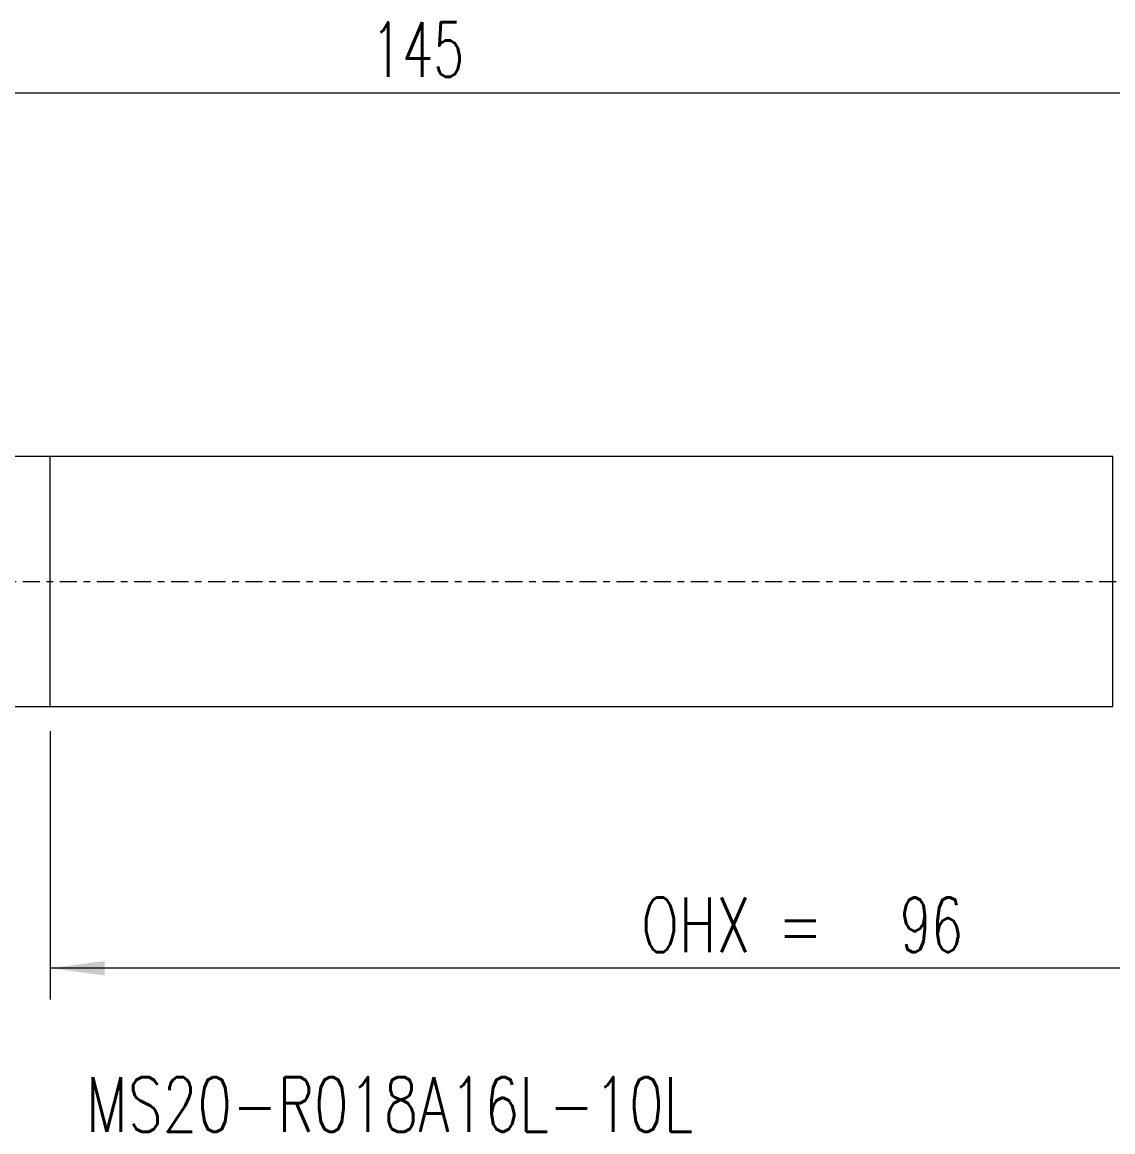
# Model space of a CAD drawing. Header units: millimetres. Extents: x -22 to 156, y -35 to 36.
# Drawn here: x 47.2 to 117, y -35.2 to 35.8 of the extents above; entities that cross this region are included whole.
import ezdxf

# ---------------------------------------------------------------- set-up
doc = ezdxf.new("R2010")
doc.units = ezdxf.units.MM
doc.linetypes.add('CENTER', pattern=[47.5, 22, -8.5, 8.5, -8.5])
for name, color, linetype in [('1', 4, 'Continuous'), ('SK1', 4, 'Continuous'), ('SK2', 7, 'Continuous'), ('SK4', 2, 'CENTER'), ('SK6', 5, 'Continuous')]:
    doc.layers.add(name, color=color, linetype=linetype)
doc.styles.add('iso_b_vert', font='simplex.shx')
doc.dimstyles.get("Standard").update_dxf_attribs({"dimtxt": 0.18, "dimasz": 0.18, "dimexe": 0.18, "dimexo": 0.0625, "dimgap": 0.09, "dimtad": 1, "dimzin": 0, "dimdsep": 52, "dimtxsty": 'Standard', "dimcen": 0.09, "dimadec": 0, "dimazin": 0, "dimtfac": 1, "dimtdec": 4, "dimtofl": 0, "dimtmove": 0, "dimatfit": 3, "dimfxl": 1, "dimtolj": 1, "dimtzin": 0, "dimarcsym": 0})

# ---------------------------------------------------------------- blocks, each defined once
blk = doc.blocks.new('_U1')
at = {"layer": 'SK2', "lineweight": 13}
for p, q in [((49, -9.58475), (49, -26.75)), ((145, -10.5875), (145, -26.75)), ((145, -24.75), (49, -24.75))]:
    blk.add_line(p, q, dxfattribs=at)
at = {"layer": 'SK2', "lineweight": 18}
for points in [[(49, -24.75), (52.499998, -24.289216), (52.500002, -25.210784)], [(145, -24.75), (141.500002, -25.210784), (141.499998, -24.289216)]]:
    blk.add_solid(points, dxfattribs=at)
at = {"layer": 'SK2', "lineweight": 18, "char_height": 3.5, "attachment_point": 7, "line_spacing_factor": 1.084337, "style": 'iso_b_vert'}
for s, insert in [('\\W0.7298;OHX =', (86.824501, -23.717366)), ('\\W0.6740;96', (103.365566, -23.717366))]:
    blk.add_mtext(s, dxfattribs=dict(at, insert=insert))

msp = doc.modelspace()

# ---------------------------------------------------------------- linework, layer by layer
at = {"layer": '1', "lineweight": 18}
for p, q in [((49, -7.997), (49, 7.997)), ((117, 7.997), (49, 7.997)), ((117, -7.997), (117, 7.997)), ((49, -7.997), (117, -7.997))]:
    msp.add_line(p, q, dxfattribs=at)
msp.add_point((49, 0), dxfattribs=at)
at = {"layer": 'SK1', "lineweight": 18}
for p, q in [((49, 7.997), (1, 7.997)), ((49, -7.997), (49, 7.997)), ((1, -7.997), (49, -7.997))]:
    msp.add_line(p, q, dxfattribs=at)
at = {"layer": 'SK2', "lineweight": 18}
msp.add_line((145, 31.25), (0, 31.25), dxfattribs=at)
at = {"layer": 'SK4', "lineweight": 18, "ltscale": 0.05}
msp.add_line((-5, 0), (150, 0), dxfattribs=at)

# ---------------------------------------------------------------- texts
at = {"layer": 'SK2', "lineweight": 18, "insert": (69.54, 32.283), "char_height": 3.5, "attachment_point": 7, "line_spacing_factor": 1.084337, "style": 'iso_b_vert'}
msp.add_mtext('\\W0.6620;145', dxfattribs=at)
at = {"layer": 'SK6', "lineweight": 18, "insert": (51.304, -35.217), "char_height": 3.5, "attachment_point": 7, "line_spacing_factor": 1.084337, "style": 'iso_b_vert'}
msp.add_mtext('\\W0.7421;MS20-R018A16L-10L', dxfattribs=at)

# ---------------------------------------------------------------- dimensions: what is measured, and where the dimension line sits
at = {"layer": 'SK2', "lineweight": 18}
dim = msp.add_linear_dim(base=(49, -24.75), p1=(145, -9), p2=(49, -7.997), dimstyle='Standard', override={"dimtxt": 3.5, "dimasz": 3.5, "dimexe": 2, "dimexo": 1.5875, "dimgap": 1.75, "dimtad": 1, "dimtih": 1, "dimtoh": 0, "dimdec": 2, "dimlfac": 1, "dimzin": 8, "dimdsep": 46, "dimlunit": 2, "dimpost": '<>', "dimtxsty": 'iso_b_vert', "dimsah": 1, "dimse1": 0, "dimse2": 0, "dimsd1": 0, "dimsd2": 0, "dimclrd": 2, "dimclre": 2, "dimclrt": 2, "dimtol": 0, "dimtm": -0.1, "dimtfac": 1, "dimtdec": 2, "dimtofl": 1, "dimtmove": 0, "dimtzin": 8, "dimlwd": 13, "dimlwe": 13}, dxfattribs=at)
dim.commit()
dim.dimension.update_dxf_attribs({"geometry": '_U1', "text_midpoint": (97, -24.75)})

doc.saveas('drawing.dxf')
